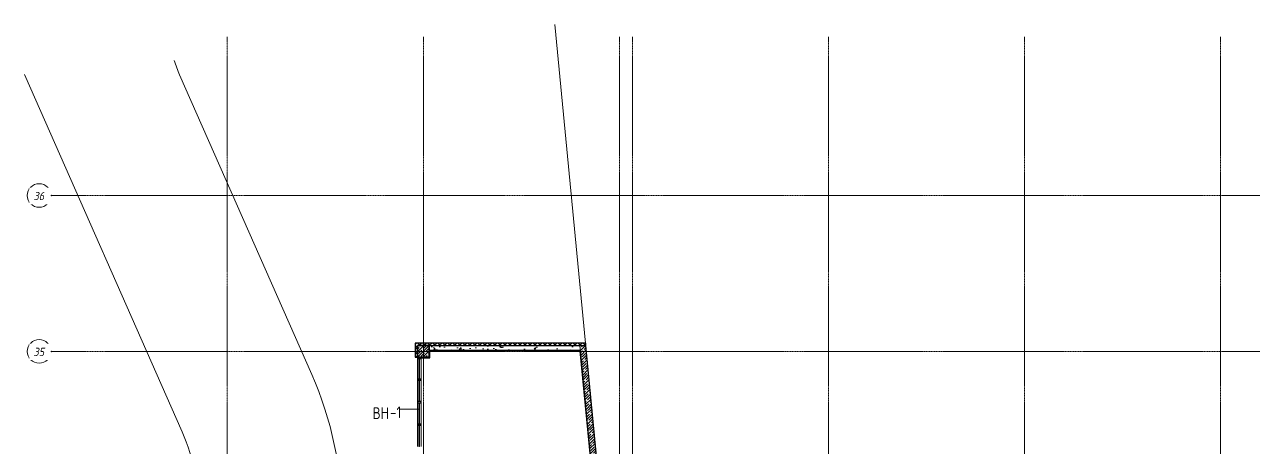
# Model space of a CAD drawing. Header units: millimetres. Extents: x -11854 to 4360091, y -19344 to 4989148.
# Drawn here: x 38415 to 71202, y 60416 to 71684 of the extents above; entities that cross this region are included whole.
import ezdxf

# ---------------------------------------------------------------- set-up
doc = ezdxf.new("R2010")
doc.units = ezdxf.units.MM
doc.linetypes.add('Линия сетки', pattern=[22.225, 12.7, -3.175, 3.175, -3.175])
for name, color, linetype, lineweight in [('A-COLS', 254, 'Continuous', 9), ('A-FLOR', 254, 'Continuous', 9), ('A-GLAZ-CURT', 254, 'Continuous', 9), ('A-GLAZ-CWMG', 254, 'Continuous', 9), ('A-WALL', 254, 'Continuous', 9), ('A-WALL-IDEN', 254, 'Continuous', 9), ('S-GRID-IDEN', 254, 'Continuous', 9)]:
    doc.layers.add(name, color=color, linetype=linetype, lineweight=lineweight)
doc.styles.add('ISOCPEUR_2', font='isocpeur.ttf', dxfattribs={"width": 0.8, "height": 250})
doc.styles.add('ISOCPEUR_I', font='isocpeui.ttf', dxfattribs={"width": 0.9, "height": 350})
pattern_1 = [(45, (315840.98, 52486.9), (-71.938013, 71.938013), []), (45, (315912.92, 52486.9), (-71.938013, 71.938013), [127.16996, -25.434244, 2.114947, -23.319297])]
pattern_2 = [(0, (315840.98, 52486.9), (256.341957, 64.08549), [21.14821, -171.10826, 21.14821, -171.10826, -1025.36783]), (0, (315840.98, 52486.9), (256.341957, 64.08549), [-384.51294, 21.14821, -363.36472, 21.14821, -171.10826, -448.59843]), (0, (315840.98, 52486.9), (256.341957, 64.08549), [-961.28234, 21.14821, -107.02277, 21.14821, -299.27924]), (120, (315937.11, 52518.94), (-183.67064, 189.955902), [21.14821, -171.10826, 21.14821, -171.10826, -1025.36783]), (120, (315937.11, 52518.94), (-183.67064, 189.955902), [-384.51294, 21.14821, -363.36472, 21.14821, -171.10826, -448.59843]), (120, (315937.11, 52518.94), (-183.67064, 189.955902), [-961.28234, 21.14821, -107.02277, 21.14821, -299.27924]), (240, (315969.15, 52647.11), (-72.671317, -254.041392), [21.14821, -171.10826, 21.14821, -171.10826, -1025.36783]), (240, (315969.15, 52647.11), (-72.671317, -254.041392), [-384.51294, 21.14821, -363.36472, 21.14821, -171.10826, -448.59843]), (240, (315969.15, 52647.11), (-72.671317, -254.041392), [-961.28234, 21.14821, -107.02277, 21.14821, -299.27924])]
pattern_3 = [(45, (315840.98, 52486.9), (-66.902486, 66.902486), []), (135, (315840.98, 52486.9), (-66.902486, -66.902486), [])]

# ---------------------------------------------------------------- blocks, each defined once
blk = doc.blocks.new('Системная панель - С остеклением-7412063-1 ур Парковка')
at = {"layer": 'A-GLAZ-CURT', "lineweight": 18}
for p, q in [((438, 13), (-438, 13)), ((-438, 13), (-438, -13)), ((438, -13), (438, 13)), ((-438, -13), (438, -13))]:
    blk.add_line(p, q, dxfattribs=at)
blk = doc.blocks.new('Прямоугольный импост - 50 x 150 мм-3480659-1 ур Парковка')
at = {"layer": 'A-GLAZ-CWMG'}
for p, q in [((-423289, 19191), (-423289, 20066)), ((-423139, 19191), (-423139, 20066))]:
    blk.add_line(p, q, dxfattribs=at)
blk = doc.blocks.new('Системная панель - С остеклением-7412059-1 ур Парковка')
at = {"layer": 'A-GLAZ-CURT', "lineweight": 18}
for p, q in [((450, 12.5), (-450, 12.5)), ((-450, 12.5), (-450, -12.5)), ((450, -12.5), (450, 12.5)), ((-450, -12.5), (450, -12.5))]:
    blk.add_line(p, q, dxfattribs=at)
blk = doc.blocks.new('Прямоугольный импост - 50 x 150 мм-7412065-1 ур Парковка')
at = {"layer": 'A-GLAZ-CWMG', "lineweight": 25}
for p, q in [((0, 75), (-50, 75)), ((-50, 75), (-50, -75)), ((0, -75), (0, 75)), ((-50, -75), (0, -75))]:
    blk.add_line(p, q, dxfattribs=at)
blk = doc.blocks.new('Прямоугольный импост - 50 x 150 мм-3480661-1 ур Парковка')
at = {"layer": 'A-GLAZ-CWMG'}
for p, q in [((-423289, 18241), (-423289, 19141)), ((-423139, 18241), (-423139, 19141))]:
    blk.add_line(p, q, dxfattribs=at)
blk = doc.blocks.new('Прямоугольный импост - 50 x 150 мм-7412062-1 ур Парковка')
at = {"layer": 'A-GLAZ-CWMG', "lineweight": 25}
for p, q in [((-25, 75), (25, 75)), ((-25, -75), (-25, 75)), ((25, 75), (25, -75)), ((25, -75), (-25, -75))]:
    blk.add_line(p, q, dxfattribs=at)
blk = doc.blocks.new('Ось сетки - Заголовок сетки - Окружность 5 мм-84278-1 ур Парковка')
at = {"layer": 'S-GRID-IDEN'}
blk.add_circle((0, 0), 5, dxfattribs=at)

msp = doc.modelspace()

# ---------------------------------------------------------------- hatches: boundary and pattern name
at = {"layer": 'A-COLS'}
h = msp.add_hatch(dxfattribs=at)
h.set_pattern_fill('FP_1', color=8, scale=0.630763, style=0, pattern_type=2)
h.set_pattern_definition(pattern_1)
h.paths.add_polyline_path([(49222.4, 62796.9), (49222.4, 63112.3), (48907, 63112.3), (48907, 62796.9)])
at = {"layer": 'A-WALL'}
h = msp.add_hatch(dxfattribs=at)
h.set_pattern_fill('FP_3', color=8, scale=0.630763, style=0, pattern_type=2)
h.set_pattern_definition(pattern_3)
h.paths.add_polyline_path([(48874.8, 48699.4), (48907, 48699.4), (48907, 50783.7), (48843.9, 50783.7), (48843.9, 48699.4)])
h.paths.add_polyline_path([(48843.9, 51963.2), (48907, 51963.2), (48907, 52326.3), (48843.9, 52326.3)])
h.paths.add_polyline_path([(48907, 56173.9), (48907, 56489.3), (48843.9, 56489.3), (48843.9, 56173.9)])
h.paths.add_polyline_path([(48843.9, 59485.4), (48907, 59485.4), (48907, 59800.8), (48843.9, 59800.8)])
h.paths.add_polyline_path([(48907, 62796.9), (48907, 63175.4), (48843.9, 63175.4), (48843.9, 62796.9)])
h = msp.add_hatch(dxfattribs=at)
h.set_pattern_fill('FP_3', color=8, scale=0.630763, style=0, pattern_type=2)
h.set_pattern_definition(pattern_3)
h.paths.add_polyline_path([(53402.4, 63112.3), (53402.4, 63175.4), (48907, 63175.4), (48907, 63112.3), (50516.2, 63112.3)])
h = msp.add_hatch(dxfattribs=at)
h.set_pattern_fill('FP_2', color=8, scale=0.630763, style=0, pattern_type=2)
h.set_pattern_definition([(50, (315840.98, 52486.9), (459.6598, -40.2148), [48.0641, -528.7053]), (355, (315841, 52486.9), (-88.9196, 482.0463), [38.4513, -422.9642]), (100.451, (315879.3, 52483.55), (370.7434, 441.8283), [40.8482, -449.3301]), (46.184, (315841, 52615.07), (683.9462, -106.076), [72.0962, -793.058]), (96.636, (315898, 52606.2), (598.9785, 624.272), [61.2723, -673.9952]), (351.184, (315841, 52615.1), (598.9852, 624.2666), [57.677, -634.4463]), (21, (315905.07, 52583.03), (382.531, -258.02014), [48.0641, -528.7053]), (326, (315905.07, 52583.03), (155.9298, 464.71625), [38.4513, -422.9642]), (71.451, (315936.94, 52561.52), (538.4621, 206.6918), [40.8482, -449.3301]), (37.5, (315840.98, 52486.9), (7.79288, 213.33663), [4.2299, -413.6075, 4.2299, -425.14288, -424.56637]), (37.5, (315840.98, 52486.9), (7.79288, 213.33663), [-847.21017, 4.2299, -420.33647]), (7.5, (315840.98, 52486.9), (168.58954, 252.76057), [4.2299, -240.57667, 4.2299, -403.99467, -161.81586]), (7.5, (315840.98, 52486.9), (168.58954, 252.76057), [-653.03114, 4.2299, -157.58597]), (327.5, (315698.07, 52486.9), (342.10255, -14.45414), [4.2299, -155.98383, 4.2299, -495.63692, -663.2848]), (327.5, (315698.07, 52486.9), (342.10255, -14.45414), [-660.08054, 4.2299, -659.0549]), (317.5, (315633.98, 52486.9), (373.7376, 64.15305), [4.2299, -204.04795, 4.2299, -327.73294, -471.02835]), (317.5, (315633.98, 52486.9), (373.7376, 64.15305), [-540.2407, 4.2299, -466.79845])])
h.paths.add_polyline_path([(53256.2, 62986.2), (53244, 63112.3), (49222.4, 63112.3), (49222.4, 62986.2), (50516.2, 62986.2)])
h = msp.add_hatch(dxfattribs=at)
h.set_pattern_fill('FP_4', color=8, scale=0.630763, style=0, pattern_type=2)
h.set_pattern_definition(pattern_2)
h.paths.add_polyline_path([(49222.4, 62796.9), (49235, 62796.9), (49235, 62986.2), (49222.4, 62986.2), (49222.4, 62922.6)])
h = msp.add_hatch(dxfattribs=at)
h.set_pattern_fill('FP_4', color=8, scale=0.630763, style=0, pattern_type=2)
h.set_pattern_definition(pattern_2)
h.paths.add_polyline_path([(53257.5, 62973.6), (53256.2, 62986.2), (49235, 62986.2), (49235, 62973.6), (53244.8, 62973.6)])
h = msp.add_hatch(dxfattribs=at)
h.set_pattern_fill('FP_1', color=8, scale=0.630763, style=0, pattern_type=2)
h.set_pattern_definition(pattern_1)
h.paths.add_polyline_path([(53924.4, 56103.2), (54081.4, 56118.4), (53402.4, 63112.3), (53244, 63112.3), (53915, 56200.2)])
h = msp.add_hatch(dxfattribs=at)
h.set_pattern_fill('FP_4', color=8, scale=0.630763, style=0, pattern_type=2)
h.set_pattern_definition(pattern_2)
h.paths.add_polyline_path([(53913.1, 56089.5), (53925.7, 56090.7), (53257.5, 62973.6), (53244.8, 62973.6), (53902.3, 56200.2)])
h = msp.add_hatch(dxfattribs=at)
h.set_pattern_fill('FP_4', color=8, scale=0.630763, style=0, pattern_type=2)
h.set_pattern_definition(pattern_2)
h.paths.add_polyline_path([(49001.6, 62784.3), (49235, 62784.3), (49235, 62796.9), (49001.6, 62796.9)])

# ---------------------------------------------------------------- linework, layer by layer
at = {"layer": 'A-COLS', "color": 8, "lineweight": 25}
for p, q in [((49222.4, 63112.3), (48907, 63112.3)), ((48907, 63112.3), (48907, 62796.9)), ((49222.4, 62796.9), (49222.4, 63112.3)), ((48907, 62796.9), (49222.4, 62796.9))]:
    msp.add_line(p, q, dxfattribs=at)
at = {"layer": 'A-FLOR', "color": 8}
for p, q in [((53396.3, 63175.4), (52570.3, 71684.1)), ((42620.8, 60807.8), (38414.9, 70350.4)), ((42556.1, 70338.4), (46083.9, 62334.2))]:
    msp.add_line(p, q, dxfattribs=at)
at = {"layer": 'A-FLOR', "color": 0}
for centre, radius, start, end in [((46019.2, 71864.8), 3784.6, 197.49862, 203.78545), ((37426.1, 58518.3), 9461.4, 0.00313, 23.78545), ((37426.1, 58518.3), 5676.9, 0.00313, 23.78545)]:
    msp.add_arc(centre, radius, start, end, dxfattribs=at)
at = {"layer": 'A-WALL', "color": 8, "lineweight": 25}
for p, q in [((48843.9, 63175.4), (48843.9, 62796.9)), ((53402.4, 63175.4), (48843.9, 63175.4)), ((48907, 62796.9), (48907, 63112.3)), ((48907, 63112.3), (53402.4, 63112.3)), ((49222.4, 63112.3), (49222.4, 62796.9)), ((49235, 62784.3), (49235, 62973.6)), ((49235, 62973.6), (53244.8, 62973.6)), ((53244.8, 62973.6), (53913.1, 56089.5)), ((53402.4, 63112.3), (53402.4, 63175.4)), ((54066.2, 56275.4), (53402.4, 63112.3)), ((48843.9, 62796.9), (48907, 62796.9)), ((49222.4, 62796.9), (49001.6, 62796.9)), ((49001.6, 62796.9), (49001.6, 62784.3)), ((49001.6, 62784.3), (49235, 62784.3))]:
    msp.add_line(p, q, dxfattribs=at)
at = {"layer": 'A-WALL', "color": 8}
for p, q in [((53256.2, 62986.2), (49222.4, 62986.2)), ((53244, 63112.3), (53924.4, 56103.2)), ((53924.4, 56103.2), (53257.5, 62973.6))]:
    msp.add_line(p, q, dxfattribs=at)
at = {"layer": 'A-WALL-IDEN', "color": 8}
msp.add_line((48954.3, 61414), (48331.1, 61414), dxfattribs=at)
at = {"layer": 'S-GRID-IDEN', "color": 8, "linetype": 'Линия сетки'}
for p, q in [((43829.4, 71355.3), (43829.4, 39878.2)), ((49064.7, 71355.3), (49064.7, 39878.2)), ((54300, 71355.3), (54300, 40679.2)), ((54647, 71355.3), (54647, 39878.2)), ((59882.3, 71355.3), (59882.3, 39878.2)), ((65117.6, 71355.3), (65117.6, 39878.2)), ((70353, 71355.3), (70353, 39878.2))]:
    msp.add_line(p, q, dxfattribs=at)

# ---------------------------------------------------------------- block references
at = {"layer": 'A-GLAZ-CURT', "color": 8, "xscale": 0.6307626904442845, "yscale": 0.6307626904442845, "zscale": 0.6307626904442845, "rotation": 269.9999999999998}
for name, p in [('Системная панель - С остеклением-7412063-1 ур Парковка', (48954.3, 62489.4)), ('Системная панель - С остеклением-7412059-1 ур Парковка', (48954.3, 61898.1)), ('Системная панель - С остеклением-7412059-1 ур Парковка', (48954.3, 61298.9)), ('Системная панель - С остеклением-7412059-1 ур Парковка', (48954.3, 60699.7))]:
    msp.add_blockref(name, p, dxfattribs=at)
at = {"layer": 'A-GLAZ-CWMG', "color": 8, "xscale": 0.6307626904442845, "yscale": 0.6307626904442845, "zscale": 0.6307626904442845, "rotation": 89.99999999999982}
msp.add_blockref('Прямоугольный импост - 50 x 150 мм-7412065-1 ур Парковка', (48954.3, 62796.9), dxfattribs=at)
at = {"layer": 'A-GLAZ-CWMG', "color": 8, "xscale": 0.6307626904442845, "yscale": 0.6307626904442845, "zscale": 0.6307626904442845}
for name, p in [('Прямоугольный импост - 50 x 150 мм-3480659-1 ур Парковка', (315902.1, 50108.7)), ('Прямоугольный импост - 50 x 150 мм-3480661-1 ур Парковка', (315902.1, 50108.7)), ('Прямоугольный импост - 50 x 150 мм-3480661-1 ур Парковка', (315902.1, 49509.5)), ('Прямоугольный импост - 50 x 150 мм-3480661-1 ур Парковка', (315902.1, 48910.3))]:
    msp.add_blockref(name, p, dxfattribs=at)
at = {"layer": 'A-GLAZ-CWMG', "color": 8, "extrusion": (0, 0, -1), "xscale": 0.6307626904442845, "yscale": 0.6307626904442845, "zscale": 0.6307626904442845, "rotation": 270.0000000000002}
for p in [(-48954.3, 62197.7), (-48954.3, 61598.5), (-48954.3, 60999.3)]:
    msp.add_blockref('Прямоугольный импост - 50 x 150 мм-7412062-1 ур Парковка', p, dxfattribs=at)
at = {"layer": 'S-GRID-IDEN', "color": 0, "xscale": 63.07626904442842, "yscale": 63.07626904442842, "zscale": 63.07626904442842, "rotation": 269.9999999999995}
for p in [(38802.9, 67117.7), (38802.9, 62954.6)]:
    msp.add_blockref('Ось сетки - Заголовок сетки - Окружность 5 мм-84278-1 ур Парковка', p, dxfattribs=at)

# ---------------------------------------------------------------- texts
at = {"layer": 'A-WALL-IDEN', "color": 8, "insert": (47710.4, 61461.8), "char_height": 315.38, "width": 242.724, "attachment_point": 1, "style": 'ISOCPEUR_2', "bg_fill": 3, "box_fill_scale": 1.25, "bg_fill_color": 9, "bg_fill_true_color": 13158600, "bg_fill_transparency": 0}
msp.add_mtext('ВН', dxfattribs=at)

# ---------------------------------------------------------------- next in the draw order: texts
at = {"layer": 'A-WALL-IDEN', "color": 8, "insert": (48174.1, 61484.2), "char_height": 315.38, "width": 186.088, "attachment_point": 1, "style": 'ISOCPEUR_2', "bg_fill": 3, "box_fill_scale": 1.25, "bg_fill_color": 9, "bg_fill_true_color": 13158600, "bg_fill_transparency": 0}
msp.add_mtext('-1', dxfattribs=at)
at = {"layer": 'S-GRID-IDEN', "color": 8, "char_height": 220.77, "width": 354.984, "attachment_point": 1, "style": 'ISOCPEUR_I', "bg_fill": 2}
for s, insert in [('36', (38652.8, 67215.3)), ('35', (38652.8, 63052.3))]:
    msp.add_mtext(s, dxfattribs=dict(at, insert=insert))

# ---------------------------------------------------------------- next in the draw order: linework, layer by layer
at = {"layer": 'S-GRID-IDEN', "color": 8, "linetype": 'Линия сетки'}
for p, q in [((39118.3, 67117.7), (87796.4, 67117.7)), ((39118.3, 62954.6), (87796.4, 62954.6))]:
    msp.add_line(p, q, dxfattribs=at)

doc.saveas('drawing.dxf')
